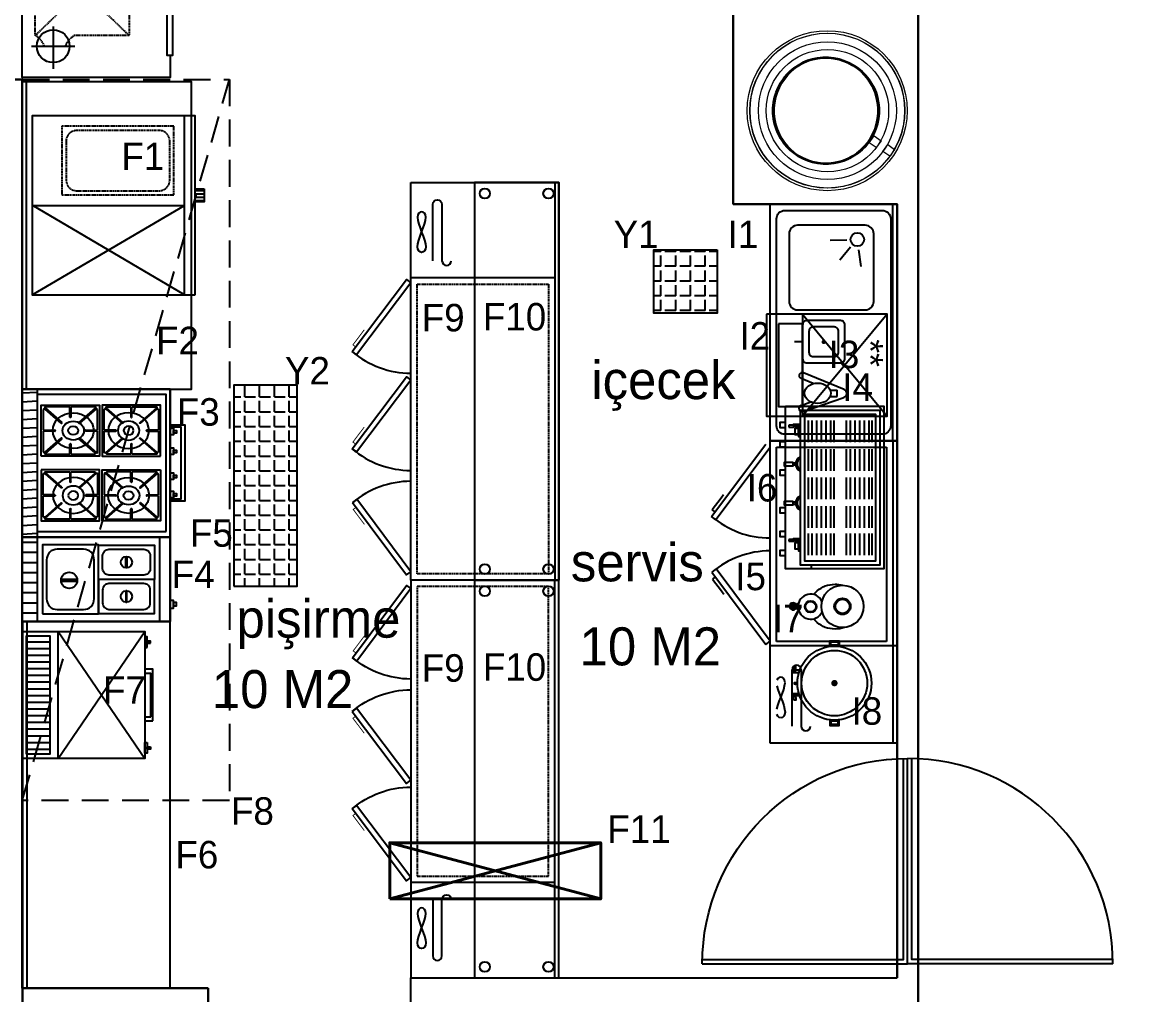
# Model space of a CAD drawing. Header units: millimetres. Extents: x -2729 to 15248, y -12439 to 5292.
# Drawn here: x 2308 to 2835, y -7100 to -6640 of the extents above; entities that cross this region are included whole.
import ezdxf

# ---------------------------------------------------------------- set-up
doc = ezdxf.new("R2010")
doc.units = ezdxf.units.MM
doc.linetypes.add('DASHED', pattern=[0.75, 0.5, -0.25])
doc.linetypes.add('HIDDENX2', pattern=[19.05, 12.7, -6.35])
for name, color, linetype in [('002 Çizgi', 7, 'Continuous'), ('0D', 1, 'Continuous'), ('0T', 7, 'Continuous'), ('AK', 7, 'Continuous'), ('CIHAZ', 2, 'Continuous'), ('Kıtc-002 Çizgi', 7, 'Continuous'), ('m2_alan-adi', 1, 'Continuous'), ('S2000-002 Çizgi', 7, 'Continuous')]:
    doc.layers.add(name, color=color, linetype=linetype)
doc.layers.add('0_штамп_Ном_пера__21', color=7, linetype='Continuous', lineweight=20, true_color=0x320033)
for name, color, linetype, lineweight in [('0_штамп_Ном_пера__80', 7, 'Continuous', 13), ('alc_pan_Ном_пера__80', 7, 'Continuous', 13), ('dk-olcu_Ном_пера__80', 7, 'Continuous', 13), ('DUVAR', 7, 'Continuous', 30), ('kolon_Ном_пера__60', 7, 'Continuous', 35), ('kutu profil_Ном_пера__80', 7, 'Continuous', 13), ('mevcut kolonlar_Ном_пера__80', 7, 'Continuous', 13)]:
    doc.layers.add(name, color=color, linetype=linetype, lineweight=lineweight)
doc.styles.get("Standard").update_dxf_attribs({"font": 'arial.ttf'})
doc.styles.add('TAKSİM', font='GOTHIC.TTF', dxfattribs={"height": 20})

# ---------------------------------------------------------------- blocks, each defined once
blk = doc.blocks.new('ertye')
at = {"color": 7}
for points in [[(5347.75, 6526.92), (5431.84, 6478.37), (5383.29, 6394.28)], [(5346.78, 6525.24), (5429.19, 6477.66), (5381.61, 6395.25)]]:
    blk.add_lwpolyline(points, dxfattribs=at)
blk.add_arc((5431.84, 6478.37), 97.1, 150, 240, dxfattribs=at)
blk = doc.blocks.new('A$C6B106424')
at = {"layer": 'S2000-002 Çizgi'}
h = blk.add_hatch(dxfattribs=at)
h.set_pattern_fill('LINE', color=256, scale=0.5, angle=90, style=0)
h.set_pattern_definition([(90, (-1215.703, -3768.8105), (-1.5875, 1e-16), [])])
h.paths.add_polyline_path([(50.06, 4.26), (43.91, 4.26), (43.91, 0), (50.06, 0)])
for p, q in [((0, 9.26), (42.35, 81.36)), ((0, 81.36), (42.2, 9.26)), ((42.2, 81.36), (42.2, 9.26)), ((0, 9.26), (84.7, 9.26))]:
    blk.add_line(p, q, dxfattribs=at)
for points in [[(0, 4.26), (84.7, 4.26), (84.7, 81.36), (0, 81.36)], [(50.06, 0), (43.91, 0), (43.91, 4.26), (50.06, 4.26)]]:
    blk.add_lwpolyline(points, close=True, dxfattribs=at)
at = {"layer": 'S2000-002 Çizgi', "linetype": 'DASHED'}
blk.add_lwpolyline([(47.2, 67.26), (47.2, 14.26), (79.7, 14.26), (79.7, 67.26)], close=True, dxfattribs=at)
blk.add_lwpolyline([(49.2, 60.26), (49.2, 21.26, 0.414214), (54.2, 16.26), (72.7, 16.26, 0.414214), (77.7, 21.26), (77.7, 60.26, 0.414214), (72.7, 65.26), (54.2, 65.26, 0.414214)], format="xyb", close=True, dxfattribs=at)
blk = doc.blocks.new('A$C552B0E51')
at = {"layer": 'Kıtc-002 Çizgi'}
h = blk.add_hatch(dxfattribs=at)
h.set_pattern_fill('ANSI31', color=256, angle=45, style=0)
h.set_pattern_definition([(90, (-2780.067, -8355.0508), (-3.175, 7e-16), [])])
h.paths.add_polyline_path([(58, 48.81), (58, 59.81), (2, 59.81), (2, 48.81)])
for p, q in [((60, 44.81), (0, 3.81)), ((0, 44.81), (60, 3.81))]:
    blk.add_line(p, q, dxfattribs=at)
for points in [[(0, 61.81), (60, 61.81), (60, 3.81), (0, 3.81)], [(2, 59.81), (58, 59.81), (58, 48.81), (2, 48.81)], [(0, 44.81), (60, 44.81), (60, 3.81), (0, 3.81)], [(7.47, 2.81), (2.47, 2.81), (2.47, 3.81), (7.47, 3.81)], [(5.47, 1.14), (4.47, 1.14), (4.47, 2.81), (5.47, 2.81)], [(17.75, 0), (42.25, 0), (42.25, 3.81), (17.75, 3.81)], [(19.75, 1), (40.25, 1), (40.25, 3.81), (19.75, 3.81)], [(52.53, 2.81), (57.53, 2.81), (57.53, 3.81), (52.53, 3.81)], [(54.53, 1.14), (55.53, 1.14), (55.53, 2.81), (54.53, 2.81)]]:
    blk.add_lwpolyline(points, close=True, dxfattribs=at)
for points in [[(4.97, 2.81), (4.97, 1.14)], [(55.03, 2.81), (55.03, 1.14)]]:
    blk.add_lwpolyline(points, dxfattribs=at)
blk = doc.blocks.new('A$C604B7618')
at = {"layer": 'Kıtc-002 Çizgi'}
blk.add_lwpolyline([(0, 30.57), (30.57, 30.57), (30.57, 0), (0, 0), (0, 30.57)], dxfattribs=at)
blk.add_lwpolyline([(15.55, 29.52), (15.55, 23.44, -0.414214), (15.34, 23.23), (15.23, 23.23, -0.414214), (15.02, 23.44), (15.02, 29.52), (2.68, 29.52, 0.668179), (2.31, 28.63), (10.81, 20.13, -0.810443), (10.38, 19.82), (1.59, 28.61, 0.668179), (1.05, 28.39), (1.05, 15.55), (7.13, 15.55, -0.414214), (7.34, 15.34), (7.34, 15.23, -0.414214), (7.13, 15.02), (1.05, 15.02), (1.05, 2.68, 0.668179), (1.94, 2.31), (10.43, 10.81, -0.810443), (10.75, 10.38), (1.96, 1.59, 0.668179), (2.18, 1.05), (15.02, 1.05), (15.02, 7.13, -0.414214), (15.23, 7.34), (15.34, 7.34, -0.414214), (15.55, 7.13), (15.55, 1.05), (27.88, 1.05, 0.668179), (28.26, 1.94), (19.76, 10.43, -0.810443), (20.19, 10.75), (28.98, 1.96, 0.668179), (29.52, 2.18), (29.52, 15.02), (23.44, 15.02, -0.414214), (23.23, 15.23), (23.23, 15.34, -0.414214), (23.44, 15.55), (29.52, 15.55), (29.52, 28.39, 0.668179), (28.98, 28.61), (20.19, 19.82, -0.810443), (19.76, 20.13), (28.26, 28.63, 0.668179), (27.88, 29.52)], format="xyb", close=True, dxfattribs=at)
for radius in [10.75, 5.66, 2.6]:
    blk.add_circle((15.28, 13.8), radius, dxfattribs=at)
blk = doc.blocks.new('A$C65570A91')
at = {"layer": 'S2000-002 Çizgi'}
h = blk.add_hatch(dxfattribs=at)
h.set_pattern_fill('ANSI31', color=256, scale=1.5, angle=45, style=0)
h.set_pattern_definition([(90, (-2508.419, -6408.717), (-4.7625, 9e-16), [])])
h.paths.add_polyline_path([(0, 77), (0, 70), (80, 70), (80, 77)])
for points in [[(80, 70), (0, 70), (0, 77), (80, 77)], [(0, 7), (80, 7), (80, 77), (0, 77)], [(3, 9), (77, 9), (77, 70), (3, 70)], [(21.2, 7), (24.84, 7), (24.84, 5.54), (21.2, 5.54)], [(22.17, 5.54), (23.62, 5.54), (23.62, 4.08), (22.17, 4.08)], [(31.05, 7), (34.69, 7), (34.69, 5.54), (31.05, 5.54)], [(32.02, 5.54), (33.47, 5.54), (33.47, 4.08), (32.02, 4.08)], [(44.56, 7), (48.2, 7), (48.2, 5.54), (44.56, 5.54)], [(45.52, 5.54), (46.98, 5.54), (46.98, 4.08), (45.52, 4.08)], [(55.2, 7), (58.84, 7), (58.84, 5.54), (55.2, 5.54)], [(56.16, 5.54), (57.62, 5.54), (57.62, 4.08), (56.16, 4.08)]]:
    blk.add_lwpolyline(points, close=True, dxfattribs=at)
blk.add_lwpolyline([(19.49, 7), (19.49, 0), (60.51, 0), (60.51, 7), (59.51, 7), (59.51, 2), (20.49, 2), (20.49, 7), (19.49, 7)], dxfattribs=at)
at = {"layer": 'S2000-002 Çizgi', "yscale": 0.8999999999996362}
for p, xscale, zscale in [((36.24, 40.49), -0.8999999999996362, 0.9), ((43.76, 40.49), 0.8999999999996362, 0.8999999999996362)]:
    blk.add_blockref('A$C604B7618', p, dxfattribs=dict(at, xscale=xscale, zscale=zscale))
at = {"layer": 'S2000-002 Çizgi', "yscale": 0.8999999999996362, "rotation": 180}
for p, xscale, zscale in [((36.24, 39.15), 0.8999999999996362, 0.8999999999996362), ((43.76, 39.15), -0.8999999999996362, 0.9)]:
    blk.add_blockref('A$C604B7618', p, dxfattribs=dict(at, xscale=xscale, zscale=zscale))
blk = doc.blocks.new('A$C54B26B33')
at = {"layer": 'S2000-002 Çizgi'}
blk.add_lwpolyline([(0, 0), (26.5, 0), (26.5, 16.2), (0, 16.2)], close=True, dxfattribs=at)
blk.add_lwpolyline([(5, 2), (21.5, 2, 0.414214), (24.5, 5), (24.5, 11.2, 0.414214), (21.5, 14.2), (5, 14.2, 0.414214), (2, 11.2), (2, 5, 0.414214)], format="xyb", close=True, dxfattribs=at)
blk = doc.blocks.new('A$C7FB766F8')
at = {"layer": 'S2000-002 Çizgi'}
h = blk.add_hatch(dxfattribs=at)
h.set_pattern_fill('ANSI31', color=256, scale=1.5, angle=45, style=0)
h.set_pattern_definition([(90, (-3928.432, -4962.946), (-4.7625, 9e-16), [])])
h.paths.add_polyline_path([(40, 65.92), (40, 72.92), (0, 72.92), (0, 65.92)])
blk.add_line((0, 7.92), (40, 7.92), dxfattribs=at)
for points in [[(0, 2.92), (40, 2.92), (40, 72.92), (0, 72.92)], [(0, 72.92), (40, 72.92), (40, 65.92), (0, 65.92)], [(3.75, 63.42), (3.75, 36.92), (36.25, 36.92), (36.25, 63.42)], [(19.93, 46.98), (19.93, 54.48), (19.18, 54.48), (19.18, 46.98)], [(14.52, 23.95), (9.28, 23.95), (9.28, 23.42), (14.52, 23.42)], [(25.48, 23.95), (30.72, 23.95), (30.72, 23.42), (25.48, 23.42)], [(9.94, 2.92), (6.3, 2.92), (6.3, 1.46), (9.94, 1.46)], [(8.98, 1.46), (7.52, 1.46), (7.52, 0), (8.98, 0)]]:
    blk.add_lwpolyline(points, close=True, dxfattribs=at)
blk.add_lwpolyline([(5.75, 56.42), (5.75, 43.92, 0.414214), (10.75, 38.92), (29.25, 38.92, 0.414214), (34.25, 43.92), (34.25, 56.42, 0.414214), (29.25, 61.42), (10.75, 61.42, 0.414214)], format="xyb", close=True, dxfattribs=at)
for centre, radius in [((19.53, 50.73), 3.82), ((11.9, 23.67), 2.68), ((28.1, 23.67), 2.68)]:
    blk.add_circle(centre, radius, dxfattribs=at)
at = {"layer": 'S2000-002 Çizgi', "rotation": 90}
blk.add_blockref('A$C54B26B33', (20, 10.42), dxfattribs=at)
at = {"layer": 'S2000-002 Çizgi', "xscale": -1, "rotation": 270}
blk.add_blockref('A$C54B26B33', (20, 10.42), dxfattribs=at)
blk = doc.blocks.new('espresso_2grup')
at = {"layer": '0D'}
for p, q in [((-21.31, 15.51), (-31.57, 15.51)), ((-31.57, 14.03), (-21.31, 14.03)), ((-31.57, 11.81), (-21.31, 11.81)), ((-7.83, 15.51), (-18.09, 15.51)), ((-18.09, 14.03), (-7.83, 14.03)), ((-18.09, 11.81), (-7.83, 11.81)), ((5.64, 15.51), (-4.62, 15.51)), ((-4.62, 14.03), (5.64, 14.03)), ((-4.62, 11.81), (5.64, 11.81)), ((19.12, 15.51), (8.86, 15.51)), ((8.86, 14.03), (19.12, 14.03)), ((8.86, 11.81), (19.12, 11.81)), ((31.99, 15.51), (21.74, 15.51)), ((21.74, 14.03), (31.99, 14.03)), ((21.74, 11.81), (31.99, 11.81)), ((-31.57, 9.58), (-21.31, 9.58)), ((-31.57, 7.36), (-21.31, 7.36)), ((-18.09, 9.58), (-7.83, 9.58)), ((-18.09, 7.36), (-7.83, 7.36)), ((-4.62, 9.58), (5.64, 9.58)), ((-4.62, 7.36), (5.64, 7.36)), ((8.86, 9.58), (19.12, 9.58)), ((8.86, 7.36), (19.12, 7.36)), ((21.74, 9.58), (31.99, 9.58)), ((21.74, 7.36), (31.99, 7.36)), ((-31.57, 5.14), (-21.31, 5.14)), ((-31.57, 3.29), (-21.31, 3.29)), ((-18.09, 5.14), (-7.83, 5.14)), ((-18.09, 3.29), (-7.83, 3.29)), ((-4.62, 5.14), (5.64, 5.14)), ((-4.62, 3.29), (5.64, 3.29)), ((8.86, 5.14), (19.12, 5.14)), ((8.86, 3.29), (19.12, 3.29)), ((21.74, 5.14), (31.99, 5.14)), ((21.74, 3.29), (31.99, 3.29)), ((-21.31, -2.39), (-31.57, -2.39)), ((-31.57, -4.12), (-21.31, -4.12)), ((-7.83, -2.39), (-18.09, -2.39)), ((-18.09, -4.12), (-7.83, -4.12)), ((5.64, -2.39), (-4.62, -2.39)), ((-4.62, -4.12), (5.64, -4.12)), ((19.12, -2.39), (8.86, -2.39)), ((8.86, -4.12), (19.12, -4.12)), ((31.99, -2.39), (21.74, -2.39)), ((21.74, -4.12), (31.99, -4.12)), ((-31.57, -6.35), (-21.31, -6.35)), ((-31.57, -8.57), (-21.31, -8.57)), ((-18.09, -6.35), (-7.83, -6.35)), ((-18.09, -8.57), (-7.83, -8.57)), ((-4.62, -6.35), (5.64, -6.35)), ((-4.62, -8.57), (5.64, -8.57)), ((8.86, -6.35), (19.12, -6.35)), ((8.86, -8.57), (19.12, -8.57)), ((21.74, -6.35), (31.99, -6.35)), ((21.74, -8.57), (31.99, -8.57)), ((-31.57, -10.79), (-21.31, -10.79)), ((-31.57, -13.02), (-21.31, -13.02)), ((-31.57, -14.62), (-21.31, -14.62)), ((-18.09, -10.79), (-7.83, -10.79)), ((-18.09, -13.02), (-7.83, -13.02)), ((-18.09, -14.62), (-7.83, -14.62)), ((-4.62, -10.79), (5.64, -10.79)), ((-4.62, -13.02), (5.64, -13.02)), ((-4.62, -14.62), (5.64, -14.62)), ((8.86, -10.79), (19.12, -10.79)), ((8.86, -13.02), (19.12, -13.02)), ((8.86, -14.62), (19.12, -14.62)), ((21.74, -10.79), (31.99, -10.79)), ((21.74, -13.02), (31.99, -13.02)), ((21.74, -14.62), (31.99, -14.62))]:
    blk.add_line(p, q, dxfattribs=at)
for centre in [(-11.08, -17.01), (7.37, -17.01)]:
    blk.add_arc(centre, 2.96, 212.0817, 327.9183, dxfattribs=at)
at = {"layer": '0T'}
for p, q in [((-38.48, -13.34), (-36.4, -13.34)), ((36.69, -13.34), (38.52, -13.34)), ((-29.78, -18.46), (-29.78, -21.59)), ((-28.92, -18.46), (-29.78, -18.46)), ((-28.92, -21.22), (-28.92, -18.46)), ((24.25, -18.46), (24.25, -21.59)), ((25.11, -18.46), (24.25, -18.46)), ((25.11, -21.22), (25.11, -18.46)), ((-29.41, -21.99), (-29.41, -23.77)), ((-29.41, -23.77), (-28.55, -23.77)), ((-28.55, -23.77), (-28.55, -21.62)), ((24.62, -21.99), (24.62, -23.77)), ((24.62, -23.77), (25.48, -23.77)), ((25.48, -23.77), (25.48, -21.62))]:
    blk.add_line(p, q, dxfattribs=at)
for points in [[(-38.48, -25.48), (-38.48, 21.02), (38.52, 21.02), (38.52, -25.48)], [(-36.4, -18.48), (36.69, -18.48), (36.69, 19.33), (-36.4, 19.33)], [(-34.4, -16.48), (34.69, -16.48), (34.69, 17.33), (-34.4, 17.33)], [(-28.79, -18.46), (-28.79, -19.32), (-24.1, -19.32), (-24.1, -18.46)], [(-27.81, -19.32), (-27.81, -21.05), (-24.96, -21.05), (-24.96, -19.32)], [(-11.45, -20.59), (-11.45, -21.83), (-10.59, -21.83), (-10.59, -20.59)], [(7, -20.59), (7, -21.83), (7.87, -21.83), (7.87, -20.59)], [(25.24, -18.46), (25.24, -19.32), (29.93, -19.32), (29.93, -18.46)], [(26.23, -19.32), (26.23, -21.05), (29.07, -21.05), (29.07, -19.32)], [(-30.65, -25.48), (-30.65, -28.13), (-28.3, -28.13), (-28.3, -25.48)], [(-21.57, -25.48), (-21.57, -28.13), (-19.22, -28.13), (-19.22, -25.48)], [(-11.82, -21.83), (-11.82, -26.03), (-10.22, -26.03), (-10.22, -21.83)], [(-8.12, -25.48), (-8.12, -28.13), (-5.77, -28.13), (-5.77, -25.48)], [(6.63, -21.83), (6.63, -26.03), (8.24, -26.03), (8.24, -21.83)], [(9.7, -25.48), (9.7, -28.13), (12.05, -28.13), (12.05, -25.48)], [(20.81, -25.48), (20.81, -28.13), (23.16, -28.13), (23.16, -25.48)], [(29.89, -25.48), (29.89, -28.13), (32.24, -28.13), (32.24, -25.48)]]:
    blk.add_lwpolyline(points, close=True, dxfattribs=at)
for centre, radius, start, end in [((-11.08, -17.01), 3.7, 205.1444, 334.8556), ((7.37, -17.01), 3.7, 205.1444, 334.8556), ((-29.58, -21.59), 0.2, 180, 265.8055), ((-29.61, -21.99), 0.2, 0, 85.8055), ((24.45, -21.59), 0.2, 180, 265.8055), ((24.42, -21.99), 0.2, 0, 85.8055), ((25.31, -21.22), 0.2, 180, 265.8058), ((25.28, -21.62), 0.2, 0, 85.8058)]:
    blk.add_arc(centre, radius, start, end, dxfattribs=at)
at = {"layer": 'AK'}
for centre, start, end in [((-28.72, -21.22), 180, 265.8058), ((-28.75, -21.62), 0, 85.8058)]:
    blk.add_arc(centre, 0.2, start, end, dxfattribs=at)
blk = doc.blocks.new('degirmen')
at = {"layer": '0D'}
for points in [[(1.28, -14.33), (1.28, -14.89), (-1.47, -14.89), (-1.47, -14.25)], [(-0.81, -14.89), (-0.81, -17.34), (-1.09, -17.34), (-1.09, -14.89)], [(0.88, -14.89), (0.88, -17.34), (0.6, -17.34), (0.6, -14.89)]]:
    blk.add_lwpolyline(points, dxfattribs=at)
for centre, radius in [((-0.07, 6.55), 3.87), ((-0.07, 6.55), 3.35), ((0.05, -8.51), 2.81), ((0.05, -8.51), 2.45)]:
    blk.add_circle(centre, radius, dxfattribs=at)
for start, end in [(127.2241, 54.179), (65.4662, 115.7795)]:
    blk.add_arc((-0.09, -16.82), 1.65, start, end, dxfattribs=at)
at = {"layer": '0T'}
for points in [[(-5.69, -6.97, -0.054984), (-7.44, -5.39, -0.093867), (-9.73, -1.59, -0.088672), (-10.55, 3.02, -0.067491), (-10.07, 6.57, -0.093867)], [(9.89, 7.49, -0.085751), (10.66, 3.02, -0.088672), (9.83, -1.59, -0.093867), (7.55, -5.39, -0.054985), (5.8, -6.97, -0.109161)]]:
    blk.add_lwpolyline(points, format="xyb", dxfattribs=at)
blk.add_circle((-0.07, 6.55), 10, dxfattribs=at)
blk.add_arc((0.05, -8.51), 5.95, 115.6161, 65.321, dxfattribs=at)
blk = doc.blocks.new('A$C3C3A6592')
at = {"layer": 'S2000-002 Çizgi'}
for points in [[(0, 57), (48.31, 16.91)], [(0, 16.91), (48.31, 57)], [(0, 16.91), (48.31, 16.91)]]:
    blk.add_lwpolyline(points, dxfattribs=at)
for points in [[(0, 0), (48.31, 0), (48.31, 57), (0, 57)], [(4.59, 5.64), (43.71, 5.64), (43.71, 16.91), (4.59, 16.91)]]:
    blk.add_lwpolyline(points, close=True, dxfattribs=at)
blk.add_text('**', height=12, dxfattribs=at).set_placement((11.89, 43.01))
blk = doc.blocks.new('A$C7D36761A')
at = {"layer": 'S2000-002 Çizgi'}
for points in [[(2.84, 21.45), (4.45, 16.75, 0.691141)], [(0, 20.47), (6.62, 1.21, 0.691141), (10.36, 1.1), (18.29, 20.3)]]:
    blk.add_lwpolyline(points, format="xyb", dxfattribs=at)
for points in [[(13.14, 15.69), (15.51, 21.45)], [(7.07, 7.73), (7.07, 4.38)], [(10.07, 7.71), (10.07, 4.38)], [(7.07, 4.38), (10.07, 4.38)]]:
    blk.add_lwpolyline(points, dxfattribs=at)
for centre, start, end in [((1.42, 20.96), 18.9768, 198.9768), ((16.9, 20.88), 337.5765, 157.5765)]:
    blk.add_arc(centre, 1.5, start, end, dxfattribs=at)
blk.add_ellipse((8.6, 13.59), major_axis=(0, -6.18), ratio=0.781319, dxfattribs=at)
blk = doc.blocks.new('A$C0D0247C1')
at = {"layer": 'S2000-002 Çizgi'}
for points in [[(2, 0), (18, 0, 0.414214), (20, 2), (20, 18, 0.414214), (18, 20), (2, 20, 0.414214), (0, 18), (0, 2, 0.414214)], [(5, 3), (15, 3, 0.414214), (17, 5), (17, 15, 0.414214), (15, 17), (5, 17, 0.414214), (3, 15), (3, 5, 0.414214)]]:
    blk.add_lwpolyline(points, format="xyb", close=True, dxfattribs=at)
at = {"layer": 'S2000-002 Çizgi', "const_width": 1}
blk.add_lwpolyline([(9.53, 10.08, 1), (10.53, 10.08, 1)], format="xyb", close=True, dxfattribs=at)
blk.add_lwpolyline([(20, 10), (23.95, 10)], dxfattribs=at)
blk = doc.blocks.new('A$C199769C9')
at = {"layer": 'S2000-002 Çizgi'}
for points in [[(2.48, 17.25), (0, 17.25), (0, 21.67), (2.48, 21.67)], [(1.98, 17.75), (0.5, 17.75), (0.5, 21.17), (1.98, 21.17)], [(37.48, 17.25), (39.96, 17.25), (39.96, 21.67), (37.48, 21.67)], [(37.98, 17.75), (39.46, 17.75), (39.46, 21.17), (37.98, 21.17)], [(11.95, 0.2), (14.61, 0.41), (14.61, 1.04), (11.95, 1.25)], [(28.01, 0.2), (25.35, 0.41), (25.35, 1.04), (28.01, 1.25)]]:
    blk.add_lwpolyline(points, close=True, dxfattribs=at)
at = {"layer": 'S2000-002 Çizgi', "const_width": 1.5}
blk.add_lwpolyline([(19.23, 19.46, 1), (20.73, 19.46, 1)], format="xyb", close=True, dxfattribs=at)
at = {"layer": 'S2000-002 Çizgi'}
for points in [[(13.88, 3.06), (13.88, 1.09)], [(13.88, 0), (14.97, 0), (14.97, 2.69)], [(13.88, 0.35), (13.88, 0)], [(20.03, 1.45), (20.03, 1.96)], [(25.96, 0), (24.87, 0), (24.87, 2.66)], [(25.96, 3.01), (25.96, 1.08)], [(25.96, 0.36), (25.96, 0)]]:
    blk.add_lwpolyline(points, dxfattribs=at)
for centre, radius in [((19.98, 19.46), 17.5), ((19.98, 19.46), 15.5), ((20.09, 0.98), 0.469)]:
    blk.add_circle(centre, radius, dxfattribs=at)
blk = doc.blocks.new('A$C75336A48')
at = {"layer": 'S2000-002 Çizgi'}
for p, q in [((85.82, 143), (27.82, 143)), ((27.82, 143), (87.82, 143)), ((27.82, 0), (27.82, 143)), ((85.82, 143), (85.82, 0)), ((87.82, 143), (87.82, 0)), ((0, 107.18), (25.77, 141.29)), ((27.82, 139.74), (2.05, 105.63)), ((30.82, 48), (30.82, 140)), ((30.82, 140), (82.82, 140)), ((82.82, 140), (82.82, 48)), ((0.38, 110.42), (4.63, 116.05)), ((4.63, 116.05), (5.72, 117.5)), ((2.05, 105.63), (0, 107.18)), ((1.7, 109.42), (0.38, 110.42)), ((2.2, 82.37), (0.15, 80.83)), ((0.15, 80.83), (25.76, 46.6)), ((27.82, 48.14), (2.2, 82.37)), ((1.84, 78.58), (0.51, 77.59)), ((0.51, 77.59), (4.74, 71.93)), ((4.74, 71.93), (5.83, 70.49)), ((25.76, 46.6), (27.82, 48.14)), ((82.82, 48), (30.82, 48)), ((27.82, 46.11), (87.82, 46.11)), ((38.15, 8), (38.15, 34.67)), ((42.5, 34.67), (42.5, 8)), ((31.47, 30.52), (31.01, 29.7)), ((31.01, 27.1), (31.47, 25.4)), ((32.11, 31.01), (31.47, 30.52)), ((32.84, 31.17), (32.11, 31.01)), ((33.58, 31.01), (32.84, 31.17)), ((34.22, 30.52), (33.58, 31.01)), ((34.67, 29.7), (34.22, 30.52)), ((34.22, 25.4), (34.67, 27.1)), ((34.85, 28.56), (34.67, 29.7)), ((34.67, 27.1), (34.85, 28.56)), ((31.47, 25.4), (32.11, 23.54)), ((32.11, 23.54), (32.84, 21.59)), ((32.11, 19.64), (32.84, 21.59)), ((32.84, 21.59), (33.58, 23.54)), ((32.84, 21.59), (33.58, 19.64)), ((33.58, 23.54), (34.22, 25.4)), ((31.01, 16.07), (31.47, 17.78)), ((31.47, 17.78), (32.11, 19.64)), ((33.58, 19.64), (34.22, 17.78)), ((34.22, 17.78), (34.67, 16.07)), ((34.67, 16.07), (34.85, 14.62)), ((31.47, 12.66), (31.01, 13.47)), ((32.11, 12.17), (31.47, 12.66)), ((32.84, 12), (32.11, 12.17)), ((33.58, 12.17), (32.84, 12)), ((34.22, 12.66), (33.58, 12.17)), ((34.67, 13.47), (34.22, 12.66)), ((34.85, 14.62), (34.67, 13.47)), ((87.82, 0), (27.82, 0))]:
    blk.add_line(p, q, dxfattribs=at)
for centre, radius, start, end in [((27.82, 139.74), 42.75, 229.4908, 270), ((27.82, 48.14), 42.75, 90, 130.245), ((40.32, 34.67), 2.17, 0, 180), ((44.67, 8), 2.17, 180, 0)]:
    blk.add_arc(centre, radius, start, end, dxfattribs=at)
blk = doc.blocks.new('A$C5B5611F4')
at = {"layer": 'CIHAZ', "color": 1}
for p, q in [((14.73, 68.47), (14.73, 47.92)), ((24.09, 58.19), (3.98, 58.19))]:
    blk.add_line(p, q, dxfattribs=at)
at = {"layer": 'CIHAZ', "color": 5, "linetype": 'DASHED'}
for p, q in [((19.82, 66.66), (62.62, 22.28)), ((62.62, 66.66), (19.82, 22.28))]:
    blk.add_line(p, q, dxfattribs=at)
at = {"layer": 'CIHAZ', "color": 5}
for points in [[(63.2, 1.82), (10.36, 1.82), (10.36, 4.32), (63.2, 4.32)], [(61.2, 1.82), (48.6, 1.82), (45.6, 0), (59.6, 0)]]:
    blk.add_lwpolyline(points, close=True, dxfattribs=at)
at = {"layer": 'CIHAZ', "color": 1}
blk.add_circle((14.73, 58.19), 7.76, dxfattribs=at)
at = {"layer": 'S2000-002 Çizgi', "linetype": 'DASHED'}
for p, q in [((19.82, 66.66), (62.62, 66.66)), ((62.62, 66.66), (62.62, 22.28)), ((19.82, 22.28), (19.82, 48.05)), ((62.62, 22.28), (19.82, 22.28))]:
    blk.add_line(p, q, dxfattribs=at)
at = {"layer": 'S2000-002 Çizgi'}
blk.add_lwpolyline([(10.36, 2.81), (0, 2.81), (0, 72.81), (67, 72.81), (67, 2.81), (63.2, 2.81)], dxfattribs=at)
at = {"layer": 'S2000-002 Çizgi', "linetype": 'DASHED'}
for centre, radius, start, end in [((11.6, 71.22), 9.4, 291.2079, 330.9566), ((11, 43.02), 10.16, 29.6907, 66.7752)]:
    blk.add_arc(centre, radius, start, end, dxfattribs=at)
blk = doc.blocks.new('A$C1B980B91')
at = {"layer": '002 Çizgi', "color": 7}
blk.add_line((95.82, 188), (95.82, 0), dxfattribs=at)
for points in [[(27.82, 188), (97.82, 188), (97.82, 0), (27.82, 0)], [(30.84, 171.56), (31.01, 170.1), (31.47, 168.4), (32.11, 166.54), (32.84, 164.59), (33.58, 162.64), (34.22, 160.78), (34.67, 159.07), (34.85, 157.62), (34.67, 156.47), (34.22, 155.66), (33.58, 155.17), (32.84, 155), (32.11, 155.17), (31.47, 155.66), (31.01, 156.47), (30.84, 157.62), (31.01, 159.07), (31.47, 160.78), (32.11, 162.64), (32.84, 164.59), (33.58, 166.54), (34.22, 168.4), (34.67, 170.1), (34.85, 171.56), (34.67, 172.7), (34.22, 173.52), (33.58, 174.01), (32.84, 174.17), (32.11, 174.01), (31.47, 173.52), (31.01, 172.7)], [(0, 108.04), (25.77, 142.15), (27.82, 140.6), (2.05, 106.49)], [(0, 62.06), (25.77, 96.17), (27.82, 94.62), (2.05, 60.51)], [(0.15, 36.69), (25.76, 2.46), (27.82, 4), (2.2, 38.23)]]:
    blk.add_lwpolyline(points, close=True, dxfattribs=at)
for points in [[(38.15, 151), (38.15, 177.67, -1), (42.5, 177.67)], [(42.5, 177.67), (42.5, 151, 1), (46.84, 151)]]:
    blk.add_lwpolyline(points, format="xyb", dxfattribs=at)
blk.add_lwpolyline([(95.82, 143), (27.82, 143)], dxfattribs=at)
at = {"layer": '002 Çizgi', "color": 7, "linetype": 'DASHED'}
blk.add_lwpolyline([(92.82, 140), (92.82, 3), (30.82, 3), (30.82, 140)], close=True, dxfattribs=at)
at = {"layer": '002 Çizgi', "color": 7, "const_width": 0.428}
for points in [[(1.7, 110.28), (0.38, 111.28), (4.63, 116.91), (5.72, 118.36)], [(1.7, 64.3), (0.38, 65.3), (4.63, 70.93), (5.72, 72.38)], [(1.84, 34.44), (0.51, 33.45), (4.74, 27.79), (5.83, 26.35)]]:
    blk.add_lwpolyline(points, dxfattribs=at)
at = {"layer": '002 Çizgi', "color": 7}
for centre, start, end in [((27.82, 140.6), 229.4908, 270), ((27.82, 94.62), 229.4908, 270), ((27.82, 4), 90, 130.245)]:
    blk.add_arc(centre, 42.75, start, end, dxfattribs=at)

msp = doc.modelspace()

# ---------------------------------------------------------------- hatches: boundary and pattern name
h = msp.add_hatch()
h.set_pattern_fill('ANGLE', color=256, angle=90)
h.set_pattern_definition([(90, (5347.9784, -14941.909), (-6.985, 2e-15), [5.08, -1.905]), (180, (5347.9784, -14941.909), (-3e-15, -6.985), [5.08, -1.905])])
h.paths.add_polyline_path([(2606.498, -6777.664), (2606.498, -6747.664), (2636.498, -6747.664), (2636.498, -6777.664)])
h = msp.add_hatch()
h.set_pattern_fill('ANGLE', color=256, angle=360)
h.set_pattern_definition([(360, (52.141, -12447.1546), (-9e-15, 6.985), [5.08, -1.905]), (90, (52.141, -12447.1546), (-6.985, -8e-15), [5.08, -1.905])])
h.paths.add_polyline_path([(2437.888, -6811.736), (2407.888, -6811.736), (2407.888, -6906.736), (2437.888, -6906.736)])

# ---------------------------------------------------------------- linework, layer by layer
at = {"color": 4, "lineweight": 40, "ltscale": 0.005}
for p, q in [((2581.369, -7054.597), (2481.573, -7028.064)), ((2481.573, -7054.597), (2581.369, -7028.064))]:
    msp.add_line(p, q, dxfattribs=at)
for p, q in [((2491.629, -7121.871), (2491.629, -7091.871)), ((2491.629, -7091.871), (2721.531, -7091.871))]:
    msp.add_line(p, q)
for points in [[(2307.807, -6813.488), (2387.807, -6813.488), (2387.807, -6668.263), (2307.807, -6668.263)], [(2309.807, -6668.263), (2307.807, -6668.263), (2307.807, -6813.488), (2309.807, -6813.488)], [(2561.629, -6903.871), (2561.629, -6715.871), (2521.629, -6715.871), (2521.629, -6903.871)], [(2636.498, -6747.664), (2636.498, -6777.664), (2606.498, -6777.664), (2606.498, -6747.664)], [(2407.888, -6906.736), (2437.888, -6906.736), (2437.888, -6811.736), (2407.888, -6811.736)], [(2561.629, -7091.871), (2561.629, -6903.871), (2521.629, -6903.871), (2521.629, -7091.871)]]:
    msp.add_lwpolyline(points, close=True)
msp.add_lwpolyline([(2481.573, -7054.597), (2481.573, -7028.064), (2581.369, -7028.064), (2581.369, -7054.597)], close=True, dxfattribs=at)
for centre in [(2526.606, -6721.053), (2556.652, -6721.053), (2526.606, -6898.689), (2556.652, -6898.689), (2526.606, -6909.053), (2556.652, -6909.053), (2526.606, -7086.689), (2556.652, -7086.689)]:
    msp.add_circle(centre, 2.407)
at = {"layer": '0_штамп_Ном_пера__21', "linetype": 'Continuous'}
for p, q in [((2689.087, -6656.904), (2689.026, -6656.901)), ((2689.903, -6656.904), (2689.842, -6656.901)), ((2307.807, -6664.798), (2307.807, -6666.872)), ((2307.807, -6664.798), (2307.807, -6666.872)), ((2307.807, -6664.798), (2307.807, -6666.872)), ((2307.807, -6664.798), (2307.807, -6666.872))]:
    msp.add_line(p, q, dxfattribs=at)
at = {"layer": '0_штамп_Ном_пера__80', "linetype": 'Continuous'}
for centre in [(2687.806, -6681.872), (2688.622, -6681.872)]:
    msp.add_ellipse(centre, major_axis=(-0.015, 25), ratio=0.9999651, start_param=2.4410719, end_param=2.4478959, dxfattribs=at)
at = {"layer": 'alc_pan_Ном_пера__80', "linetype": 'Continuous'}
for radius in [37.823, 36.623]:
    msp.add_circle((2688.515, -6681.894), radius, dxfattribs=at)
at = {"layer": 'dk-olcu_Ном_пера__80', "linetype": 'Continuous'}
msp.add_ellipse((2687.806, -6681.872), major_axis=(0.001, 25), ratio=0.9999651, start_param=6.2343839, end_param=12.5151371, dxfattribs=at)
at = {"layer": 'DUVAR', "linetype": 'Continuous'}
for p, q in [((2721.531, -7091.871), (2721.531, -6726.081)), ((2731.532, -7173.871), (2731.531, -6726.081)), ((2307.905, -7096.871), (2395.708, -7096.871)), ((2395.708, -7096.871), (2395.708, -7106.871))]:
    msp.add_line(p, q, dxfattribs=at)
for points in [[(2731.531, -6726.081), (2731.531, -6281.872)], [(2721.531, -6726.081), (2644.081, -6726.081), (2644.081, -6635.698), (2721.531, -6635.698)], [(1932.807, -6667.072), (2307.807, -6667.072), (2307.905, -7441.87), (2307.905, -7441.87)]]:
    msp.add_lwpolyline(points, dxfattribs=at)
at = {"layer": 'kolon_Ном_пера__60', "linetype": 'Continuous'}
msp.add_ellipse((2687.808, -6681.872), major_axis=(0, 25), ratio=0.9999651, start_param=6.2344399, end_param=12.5151931, dxfattribs=at)
at = {"layer": 'kutu profil_Ном_пера__80', "linetype": 'Continuous', "flags": 128}
for points in [[(2713.961, -6696.07), (2711.685, -6699.36), (2708.396, -6697.084), (2710.672, -6693.795)], [(2713.961, -6696.07), (2711.685, -6699.36), (2708.396, -6697.084), (2710.672, -6693.795)], [(2720.402, -6700.166), (2718.126, -6703.455), (2714.837, -6701.179), (2717.113, -6697.89)], [(2720.402, -6700.166), (2718.126, -6703.455), (2714.837, -6701.179), (2717.113, -6697.89)]]:
    msp.add_lwpolyline(points, close=True, dxfattribs=at)
at = {"layer": 'kutu profil_Ном_пера__80', "linetype": 'Continuous'}
for radius in [36.6, 32.6, 28.948]:
    msp.add_circle((2688.622, -6681.872), radius, dxfattribs=at)
at = {"layer": 'mevcut kolonlar_Ном_пера__80', "linetype": 'Continuous'}
msp.add_ellipse((2688.413, -6681.894), major_axis=(-0.005, 25), ratio=0.9999652, start_param=6.2342543, end_param=12.5150075, dxfattribs=at)
at = {"layer": 'S2000-002 Çizgi', "linetype": 'HIDDENX2'}
msp.add_line((2307.807, -7008.134), (2405.807, -6667.072), dxfattribs=at)
at = {"layer": 'S2000-002 Çizgi'}
for p, q in [((2697.81, -6743.101), (2689.922, -6743.288)), ((2699.467, -6746.501), (2694.459, -6752.598)), ((2699.467, -6746.501), (2694.459, -6752.598)), ((2703.276, -6747.731), (2704.389, -6755.543)), ((2703.276, -6747.731), (2704.389, -6755.543))]:
    msp.add_line(p, q, dxfattribs=at)
at = {"layer": 'S2000-002 Çizgi', "linetype": 'HIDDENX2'}
msp.add_lwpolyline([(2405.807, -7008.134), (2307.905, -7008.134), (2307.905, -6667.072), (2405.807, -6667.072)], close=True, dxfattribs=at)
at = {"layer": 'S2000-002 Çizgi'}
for points in [[(2661.532, -6837.92), (2661.531, -6726.081), (2721.531, -6726.081), (2721.532, -6837.92)], [(2661.532, -6837.92), (2661.531, -6726.081), (2721.531, -6726.081), (2721.532, -6837.92)], [(2719.532, -6837.92), (2719.531, -6726.081), (2721.531, -6726.081), (2721.532, -6837.92)], [(2719.532, -6837.92), (2719.531, -6726.081), (2721.531, -6726.081), (2721.532, -6837.92)], [(2307.807, -6813.488), (2377.807, -6813.488), (2377.807, -6923.488), (2307.807, -6923.488)], [(2309.905, -7096.871), (2307.807, -7096.871), (2307.807, -6923.488), (2309.905, -6923.488)], [(2377.807, -6923.488), (2307.905, -6923.488), (2307.905, -7096.871), (2377.807, -7096.871)]]:
    msp.add_lwpolyline(points, close=True, dxfattribs=at)
for points in [[(2664.532, -6830.92), (2664.531, -6733.081, -0.4142136), (2668.531, -6729.081), (2714.531, -6729.081, -0.4142136), (2718.531, -6733.081), (2718.532, -6830.92, -0.4142136), (2714.532, -6834.92), (2668.532, -6834.92, -0.4142136)], [(2664.532, -6830.92), (2664.531, -6733.081, -0.4142136), (2668.531, -6729.081), (2714.531, -6729.081, -0.4142136), (2718.531, -6733.081), (2718.532, -6830.92, -0.4142136), (2714.532, -6834.92), (2668.532, -6834.92, -0.4142136)], [(2670.514, -6740.073), (2670.514, -6772.073, 0.4142136), (2674.514, -6776.073), (2706.514, -6776.073, 0.4142136), (2710.514, -6772.073), (2710.514, -6740.073, 0.4142136), (2706.514, -6736.073), (2674.514, -6736.073, 0.4142136)], [(2670.514, -6740.073), (2670.514, -6772.073, 0.4142136), (2674.514, -6776.073), (2706.514, -6776.073, 0.4142136), (2710.514, -6772.073), (2710.514, -6740.073, 0.4142136), (2706.514, -6736.073), (2674.514, -6736.073, 0.4142136)]]:
    msp.add_lwpolyline(points, format="xyb", close=True, dxfattribs=at)
msp.add_circle((2702.769, -6742.787), 3.188, dxfattribs=at)
msp.add_circle((2702.769, -6742.787), 3.188, dxfattribs=at)

# ---------------------------------------------------------------- block references
for name, p, rotation in [('espresso_2grup', (2694.201, -6860.006), 270), ('degirmen', (2689.184, -6916.353), 270), ('ertye', (4191.442, 1241.103), 210.0001289726323)]:
    msp.add_blockref(name, p, dxfattribs=dict(rotation=rotation))
msp.add_blockref('A$C75336A48', (2633.716, -6980.92))
at = {"xscale": -1, "rotation": 149.9998710273677}
msp.add_blockref('ertye', (1261.622, 1241.103), dxfattribs=at)
at = {"layer": 'S2000-002 Çizgi'}
for name, p, rotation in [('A$C5B5611F4', (2380.62, -6666.144), 89.99999999999999), ('A$C6B106424', (2393.806, -6768.952), 90), ('A$C3C3A6592', (2659.874, -6778.088), 270), ('A$C0D0247C1', (2696.874, -6781.155), 180), ('A$C7D36761A', (2697.589, -6824.08), 90), ('A$C7FB766F8', (2380.723, -6923.488), 90), ('A$C552B0E51', (2369.62, -6988.181), 90), ('A$C199769C9', (2672.462, -6932.58), 270)]:
    msp.add_blockref(name, p, dxfattribs=dict(at, rotation=rotation))
msp.add_blockref('A$C1B980B91', (2463.814, -6903.871), dxfattribs=at)
for name, p, xscale, rotation in [('A$C65570A91', (2384.807, -6883.488), 0.875, 90), ('A$C1B980B91', (2463.814, -6903.871), -1, 180)]:
    msp.add_blockref(name, p, dxfattribs=dict(at, xscale=xscale, rotation=rotation))

# ---------------------------------------------------------------- texts
at = {"style": 'TAKSİM'}
for s, p in [('F1', (2354.679, -6709.998)), ('Y1', (2587.49, -6746.86)), ('I1', (2641.418, -6746.86)), ('F9', (2496.739, -6786.251)), ('F10', (2525.66, -6785.82)), ('I2', (2647.004, -6794.861)), ('F2', (2371.088, -6797.064)), ('I3', (2689.201, -6803.631)), ('Y2', (2432.022, -6811.352)), ('I4', (2695.636, -6819.134)), ('F3', (2380.909, -6830.823)), ('I6', (2650.436, -6866.68)), ('F5', (2387.073, -6888.078)), ('F4', (2378.485, -6907.631)), ('I5', (2645.044, -6908.617)), ('I7', (2662.862, -6928.531)), ('F9', (2496.739, -6951.894)), ('F10', (2525.66, -6951.463)), ('F7', (2345.985, -6962.324)), ('I8', (2700.018, -6972.243)), ('F8', (2406.508, -7019.524)), ('F11', (2584.534, -7028.082)), ('F6', (2380.226, -7040.16))]:
    msp.add_text(s, height=13, dxfattribs=at).set_placement(p)
at = {"layer": 'm2_alan-adi', "style": 'TAKSİM'}
for s, p in [('içecek', (2576.931, -6818.283)), ('servis', (2567.273, -6904.438)), ('pişirme', (2409.105, -6931.067)), ('10 M2', (2571.389, -6944.183)), ('10 M2', (2397.477, -6964.399))]:
    msp.add_text(s, height=18, dxfattribs=at).set_placement(p)

doc.saveas('drawing.dxf')
